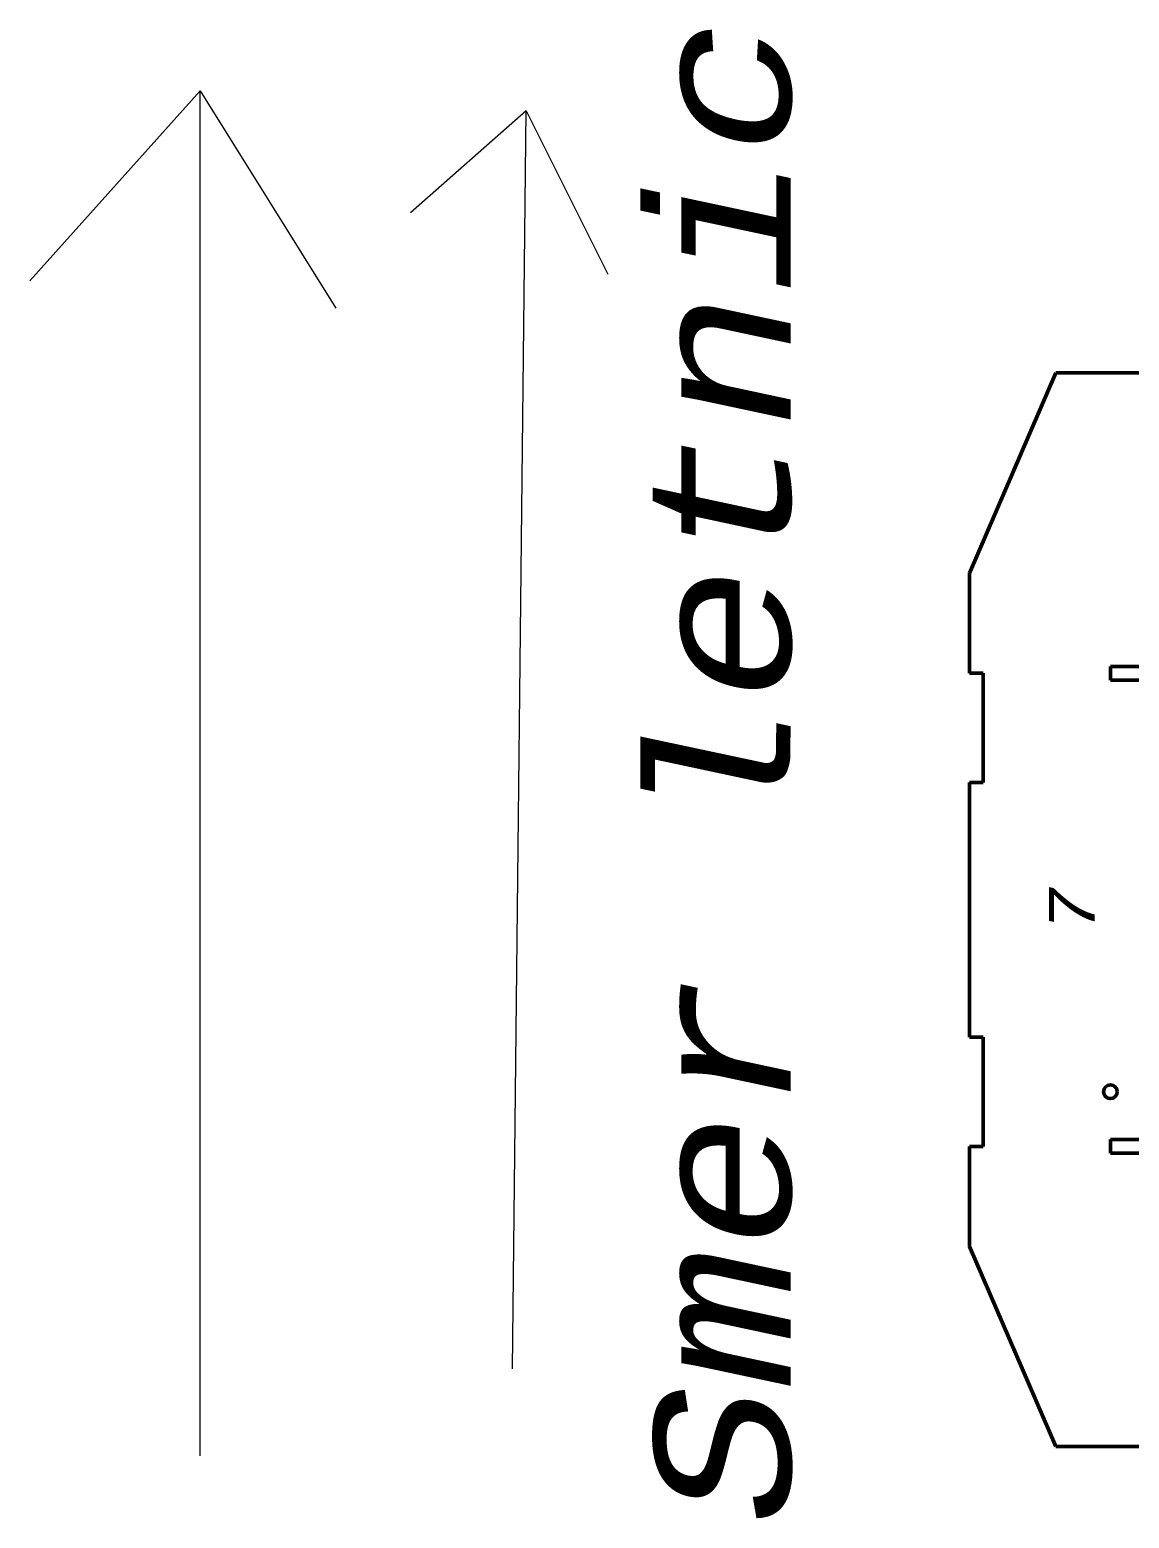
# Model space of a CAD drawing. Header units: millimetres. Extents: x -237 to 1000, y -57 to 526.
# Drawn here: x -237.5 to 4.1, y 86.3 to 413.4 of the extents above; entities that cross this region are included whole.
import ezdxf

# ---------------------------------------------------------------- set-up
doc = ezdxf.new("R2010")
doc.units = ezdxf.units.MM
doc.layers.get('0').update_dxf_attribs({"color": 1, "lineweight": 13, "true_color": 0xff0000})
doc.layers.add('Graviranje', color=1, linetype='Continuous', lineweight=25, true_color=0xff0000)
doc.layers.add('Rez', color=30, linetype='Continuous', lineweight=50, true_color=0xff7f00)
doc.styles.add('textstyle0', font='')
doc.styles.add('textstyle7', font='')
doc.styles.get('textstyle0').set_extended_font_data('CourierCad', italic=True)
doc.styles.get('textstyle7').set_extended_font_data('CourierCad', italic=True)

# ---------------------------------------------------------------- blocks, each defined once
blk = doc.blocks.new('R2-spredaj')
at = {"layer": 'Rez'}
for p, q in [((-118, 22), (-74, 41)), ((-74, 41), (-52, 41)), ((-52, 41), (-52, 38)), ((-28, 41), (0, 41)), ((-28, 38), (-28, 41)), ((28, 41), (0, 41)), ((28, 38), (28, 41)), ((74, 41), (52, 41)), ((52, 41), (52, 38)), ((118, 22), (74, 41)), ((-28, 38), (-52, 38)), ((28, 38), (52, 38)), ((-118, -4), (-118, 22)), ((118, -4), (118, 22)), ((-50.5, 10), (-53.5, 10)), ((-53.5, -4), (-53.5, 10)), ((-50.5, -1), (-50.5, 10)), ((50.5, 10), (53.5, 10)), ((50.5, -1), (50.5, 10)), ((53.5, -4), (53.5, 10)), ((-50.5, -1), (-6.67, -1)), ((-6.67, -1), (-6.67, -4)), ((6.67, -1), (6.67, -4)), ((50.5, -1), (6.67, -1)), ((-118, -4), (-53.5, -4)), ((0, -4), (-6.67, -4)), ((0, -4), (6.67, -4)), ((118, -4), (53.5, -4))]:
    blk.add_line(p, q, dxfattribs=at)
blk.add_circle((-40, 10), 1.5, dxfattribs=at)
at = {"layer": 'Graviranje', "insert": (0, 18.5), "char_height": 10, "attachment_point": 5, "style": 'textstyle7'}
blk.add_mtext('7', dxfattribs=at)

msp = doc.modelspace()

# ---------------------------------------------------------------- linework, layer by layer
for p, q in [((-200, 400), (-237.48, 358.23)), ((-200, 100), (-200, 400)), ((-200, 400), (-170.23, 352.26)), ((-128.39, 395.59), (-153.79, 373.18)), ((-131.38, 119.13), (-128.39, 395.59)), ((-128.39, 395.59), (-110.45, 359.73))]:
    msp.add_line(p, q)

# ---------------------------------------------------------------- block references
at = {"layer": 'Rez', "rotation": 90}
msp.add_blockref('R2-spredaj', (10, 220), dxfattribs=at)

# ---------------------------------------------------------------- texts
at = {"insert": (-85.05, 250.64), "char_height": 30, "attachment_point": 5, "rotation": 90, "style": 'textstyle0'}
msp.add_mtext('Smer letnic', dxfattribs=at)

doc.saveas('drawing.dxf')
